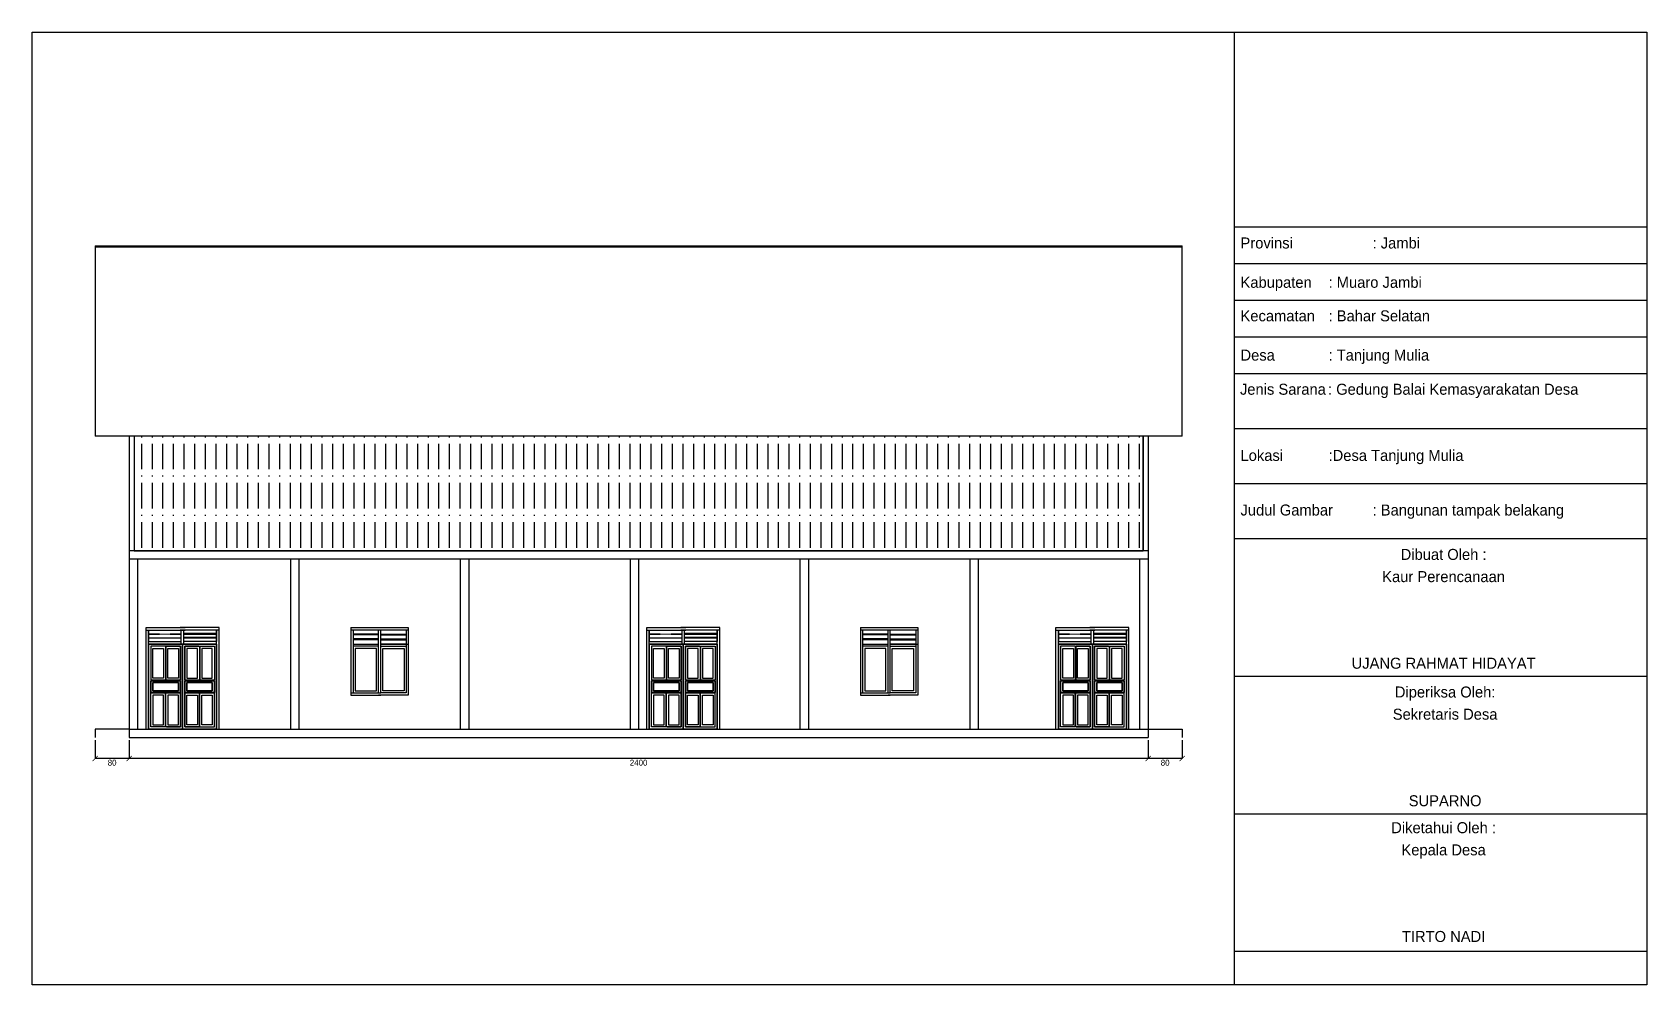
# Model space of a CAD drawing. Header units: inches. Extents: x -108 to 13185, y -10150 to 372.
# Drawn here: x 8002 to 11804, y -10150 to -7906 of the extents above; entities that cross this region are included whole.
import ezdxf

# ---------------------------------------------------------------- set-up
doc = ezdxf.new("R2010")
doc.units = ezdxf.units.IN
doc.header["$MEASUREMENT"] = 0
doc.header["$PDMODE"] = 3
doc.dimstyles.get("Standard").update_dxf_attribs({"dimtxt": 14, "dimasz": 12, "dimexe": 0.18, "dimexo": 6, "dimgap": 3, "dimtad": 2, "dimtih": 1, "dimtoh": 1, "dimdec": 0, "dimzin": 0, "dimdsep": 46, "dimtxsty": 'Standard', "dimblk": 'ARCHTICK', "dimcen": 0.09, "dimadec": 0, "dimazin": 0, "dimtfac": 1, "dimtdec": 0, "dimtofl": 0, "dimtmove": 0, "dimatfit": 3, "dimfxl": 1, "dimtolj": 1, "dimtzin": 0, "dimarcsym": 0})

# ---------------------------------------------------------------- blocks, each defined once
blk = doc.blocks.new('_ArchTick')
at = {"color": 0, "linetype": 'ByBlock', "const_width": 0.15}
blk.add_lwpolyline([(-0.5, -0.5), (0.5, 0.5)], dxfattribs=at)
blk = doc.blocks.new('*D34')
at = {"color": 0, "lineweight": -2}
for p, q in [((10629.7, -9573.3), (10629.7, -9616.7)), ((10709.7, -9573.3), (10709.7, -9616.7)), ((10709.7, -9616.5), (10629.7, -9616.5))]:
    blk.add_line(p, q, dxfattribs=at)
at = {"layer": 'Defpoints', "color": 0}
for p in [(10629.7, -9567.3), (10709.7, -9567.3), (10629.7, -9616.5)]:
    blk.add_point(p, dxfattribs=at)
at = {"color": 0, "lineweight": -2, "xscale": 12, "yscale": 12, "zscale": 12, "rotation": 180}
blk.add_blockref('_ArchTick', (10629.7, -9616.5), dxfattribs=at)
at = {"color": 0, "lineweight": -2, "xscale": 12, "yscale": 12, "zscale": 12}
blk.add_blockref('_ArchTick', (10709.7, -9616.5), dxfattribs=at)
at = {"color": 0, "insert": (10669.7, -9626.5), "char_height": 14, "attachment_point": 5}
blk.add_mtext('\\A1;80', dxfattribs=at)
blk = doc.blocks.new('*D35')
at = {"color": 0, "lineweight": -2}
for p, q in [((8229.7, -9573.3), (8229.7, -9616.7)), ((10629.7, -9573.3), (10629.7, -9616.7)), ((10629.7, -9616.5), (8229.7, -9616.5))]:
    blk.add_line(p, q, dxfattribs=at)
at = {"layer": 'Defpoints', "color": 0}
for p in [(8229.7, -9567.3), (10629.7, -9567.3), (8229.7, -9616.5)]:
    blk.add_point(p, dxfattribs=at)
at = {"color": 0, "lineweight": -2, "xscale": 12, "yscale": 12, "zscale": 12, "rotation": 180}
blk.add_blockref('_ArchTick', (8229.7, -9616.5), dxfattribs=at)
at = {"color": 0, "lineweight": -2, "xscale": 12, "yscale": 12, "zscale": 12}
blk.add_blockref('_ArchTick', (10629.7, -9616.5), dxfattribs=at)
at = {"color": 0, "insert": (9429.7, -9626.5), "char_height": 14, "attachment_point": 5}
blk.add_mtext('\\A1;2400', dxfattribs=at)
blk = doc.blocks.new('*D36')
at = {"color": 0, "lineweight": -2}
for p, q in [((8149.7, -9573.3), (8149.7, -9616.7)), ((8229.7, -9573.3), (8229.7, -9616.7)), ((8229.7, -9616.5), (8149.7, -9616.5))]:
    blk.add_line(p, q, dxfattribs=at)
at = {"layer": 'Defpoints', "color": 0}
for p in [(8149.7, -9567.3), (8229.7, -9567.3), (8149.7, -9616.5)]:
    blk.add_point(p, dxfattribs=at)
at = {"color": 0, "lineweight": -2, "xscale": 12, "yscale": 12, "zscale": 12, "rotation": 180}
blk.add_blockref('_ArchTick', (8149.7, -9616.5), dxfattribs=at)
at = {"color": 0, "lineweight": -2, "xscale": 12, "yscale": 12, "zscale": 12}
blk.add_blockref('_ArchTick', (8229.7, -9616.5), dxfattribs=at)
at = {"color": 0, "insert": (8189.7, -9626.5), "char_height": 14, "attachment_point": 5}
blk.add_mtext('\\A1;80', dxfattribs=at)

msp = doc.modelspace()

# ---------------------------------------------------------------- hatches: boundary and pattern name
h = msp.add_hatch()
h.set_pattern_fill('ACAD_ISO10W100', color=256, scale=5, angle=90, style=0)
h.set_pattern_definition([(90, (18859.48, -2737.628), (25, 2e-15), [60, -15, 2.5, -15])])
h.paths.add_polyline_path([(10617.7, -8857.7), (8241.7, -8857.7), (8241.7, -9127.3), (10617.7, -9127.3)])

# ---------------------------------------------------------------- linework, layer by layer
for p, q in [((8001.7, -7905.9), (11803.8, -7905.9)), ((8001.7, -10149.5), (8001.7, -7905.9)), ((10832.1, -7905.9), (10832.1, -10149.5)), ((11803.8, -7905.9), (11803.8, -10149.5)), ((10832.1, -8364.2), (11803.8, -8364.2)), ((8149.7, -8409.1), (10709.7, -8409.1)), ((8149.7, -8409.1), (8149.7, -8857.7)), ((8149.7, -8411.1), (10709.7, -8411.1)), ((10709.7, -8857.7), (10709.7, -8409.1)), ((10832.1, -8450.6), (11803.8, -8450.6)), ((10832.1, -8537), (11803.8, -8537)), ((10832.1, -8623.4), (11803.8, -8623.4)), ((10832.1, -8709.8), (11803.8, -8709.8)), ((10709.7, -8857.7), (8149.7, -8857.7)), ((8229.7, -8857.7), (8229.7, -8905.9)), ((8229.7, -8857.7), (8229.7, -9127.3)), ((8229.7, -8857.7), (8229.7, -8893.9)), ((8229.7, -8857.7), (8229.7, -9127.3)), ((8241.7, -8857.7), (8241.7, -9127.3)), ((10617.7, -8857.7), (10617.7, -9127.3)), ((10629.7, -8857.7), (10629.7, -8893.9)), ((10629.7, -8857.7), (10629.7, -9127.3)), ((10832.1, -8839.4), (11803.8, -8839.4)), ((10617.7, -9127.3), (10617.7, -8897.8)), ((10832.1, -8969), (11803.8, -8969)), ((10832.1, -9098.6), (11803.8, -9098.6)), ((10629.7, -9127.3), (8229.7, -9127.3)), ((8229.7, -9127.3), (8229.7, -9147.3)), ((10629.7, -9147.3), (8229.7, -9147.3)), ((8229.7, -9147.3), (8229.7, -9547.3)), ((8229.7, -9147.3), (8229.7, -9547.3)), ((8249.7, -9147.3), (8249.7, -9547.3)), ((8609.7, -9147.3), (8609.7, -9547.3)), ((8629.7, -9147.3), (8629.7, -9547.3)), ((9009.7, -9147.3), (9009.7, -9547.3)), ((9029.7, -9147.3), (9029.7, -9547.3)), ((9409.7, -9147.3), (9409.7, -9547.3)), ((9429.7, -9147.3), (9429.7, -9547.3)), ((9809.7, -9147.3), (9809.7, -9547.3)), ((9829.7, -9147.3), (9829.7, -9547.3)), ((10209.7, -9147.3), (10209.7, -9547.3)), ((10229.7, -9147.3), (10229.7, -9547.3)), ((10609.7, -9147.3), (10609.7, -9547.3)), ((10629.7, -9127.3), (10629.7, -9147.3)), ((10629.7, -9147.3), (10629.7, -9547.3)), ((8269.7, -9547.3), (8269.7, -9308.3)), ((8269.7, -9308.3), (8361.7, -9308.3)), ((8269.7, -9314.3), (8361.7, -9314.3)), ((8275.7, -9347.3), (8275.7, -9314.3)), ((8275.7, -9314.3), (8275.7, -9341.3)), ((8441.7, -9308.3), (8349.7, -9308.3)), ((8441.7, -9314.3), (8349.7, -9314.3)), ((8352.7, -9347.3), (8352.7, -9314.3)), ((8358.7, -9347.3), (8358.7, -9314.3)), ((8435.7, -9347.3), (8435.7, -9314.3)), ((8435.7, -9314.3), (8435.7, -9341.3)), ((8441.7, -9547.3), (8441.7, -9308.3)), ((8752.2, -9308.3), (8752.2, -9467.3)), ((8752.2, -9308.3), (8887.2, -9308.3)), ((8752.2, -9313.3), (8887.2, -9313.3)), ((8757.2, -9313.3), (8757.2, -9462.3)), ((8757.2, -9313.3), (8757.2, -9347.3)), ((8817.2, -9347.3), (8817.2, -9313.3)), ((8822.2, -9347.3), (8822.2, -9313.3)), ((8822.2, -9347.3), (8822.2, -9313.3)), ((8882.2, -9313.3), (8882.2, -9462.3)), ((8882.2, -9313.3), (8882.2, -9347.3)), ((8887.2, -9308.3), (8887.2, -9467.3)), ((8887.2, -9308.3), (8887.2, -9467.3)), ((9448.9, -9547.3), (9448.9, -9308.3)), ((9448.9, -9308.3), (9540.9, -9308.3)), ((9448.9, -9314.3), (9540.9, -9314.3)), ((9454.9, -9347.3), (9454.9, -9314.3)), ((9454.9, -9314.3), (9454.9, -9341.3)), ((9620.9, -9308.3), (9528.9, -9308.3)), ((9620.9, -9314.3), (9528.9, -9314.3)), ((9531.9, -9347.3), (9531.9, -9314.3)), ((9537.9, -9347.3), (9537.9, -9314.3)), ((9614.9, -9347.3), (9614.9, -9314.3)), ((9614.9, -9314.3), (9614.9, -9341.3)), ((9620.9, -9547.3), (9620.9, -9308.3)), ((9952.2, -9308.3), (9952.2, -9467.3)), ((9952.2, -9308.3), (10087.2, -9308.3)), ((9952.2, -9313.3), (10087.2, -9313.3)), ((9957.2, -9313.3), (9957.2, -9462.3)), ((9957.2, -9313.3), (9957.2, -9347.3)), ((10017.2, -9347.3), (10017.2, -9313.3)), ((10022.2, -9347.3), (10022.2, -9313.3)), ((10022.2, -9347.3), (10022.2, -9313.3)), ((10082.2, -9313.3), (10082.2, -9462.3)), ((10082.2, -9313.3), (10082.2, -9347.3)), ((10087.2, -9308.3), (10087.2, -9467.3)), ((10087.2, -9308.3), (10087.2, -9467.3)), ((10412.5, -9547.3), (10412.5, -9308.3)), ((10412.5, -9308.3), (10504.5, -9308.3)), ((10412.5, -9314.3), (10504.5, -9314.3)), ((10418.5, -9347.3), (10418.5, -9314.3)), ((10418.5, -9314.3), (10418.5, -9341.3)), ((10584.5, -9308.3), (10492.5, -9308.3)), ((10584.5, -9314.3), (10492.5, -9314.3)), ((10495.5, -9347.3), (10495.5, -9314.3)), ((10501.5, -9347.3), (10501.5, -9314.3)), ((10578.5, -9347.3), (10578.5, -9314.3)), ((10578.5, -9314.3), (10578.5, -9341.3)), ((10584.5, -9547.3), (10584.5, -9308.3)), ((8275.7, -9322.3), (8352.7, -9324.3)), ((8275.7, -9324.3), (8352.7, -9322.3)), ((8275.7, -9331.3), (8352.7, -9333.3)), ((8275.7, -9333.3), (8352.7, -9331.3)), ((8275.7, -9341.3), (8352.7, -9341.3)), ((8275.7, -9347.3), (8275.7, -9547.3)), ((8275.7, -9547.3), (8275.7, -9347.3)), ((8275.7, -9547.3), (8275.7, -9347.3)), ((8275.7, -9347.3), (8275.7, -9547.3)), ((8275.7, -9547.3), (8275.7, -9347.3)), ((8275.7, -9347.3), (8355.7, -9347.3)), ((8315.2, -9352.3), (8280.7, -9352.3)), ((8280.7, -9352.3), (8280.7, -9432.3)), ((8315.2, -9352.3), (8315.2, -9432.3)), ((8350.7, -9352.3), (8316.2, -9352.3)), ((8316.2, -9352.3), (8316.2, -9432.3)), ((8317.7, -9352.3), (8350.7, -9352.3)), ((8355.7, -9347.3), (8349.7, -9347.3)), ((8350.7, -9352.3), (8350.7, -9432.3)), ((8350.7, -9432.3), (8350.7, -9352.3)), ((8355.7, -9547.3), (8355.7, -9347.3)), ((8355.7, -9347.3), (8435.7, -9347.3)), ((8435.7, -9347.3), (8355.7, -9347.3)), ((8355.7, -9347.3), (8355.7, -9547.3)), ((8355.7, -9347.3), (8355.7, -9547.3)), ((8355.7, -9547.3), (8355.7, -9347.3)), ((8435.7, -9347.3), (8355.7, -9347.3)), ((8355.7, -9347.3), (8355.7, -9547.3)), ((8355.7, -9547.3), (8355.7, -9347.3)), ((8355.7, -9347.3), (8355.7, -9547.3)), ((8355.7, -9347.3), (8355.7, -9547.3)), ((8355.7, -9547.3), (8355.7, -9347.3)), ((8355.7, -9347.3), (8355.7, -9547.3)), ((8435.7, -9322.3), (8358.7, -9322.3)), ((8435.7, -9324.3), (8358.7, -9324.3)), ((8435.7, -9331.3), (8358.7, -9331.3)), ((8435.7, -9333.3), (8358.7, -9333.3)), ((8435.7, -9341.3), (8358.7, -9341.3)), ((8393.7, -9352.3), (8360.7, -9352.3)), ((8360.7, -9352.3), (8360.7, -9432.3)), ((8360.7, -9432.3), (8360.7, -9352.3)), ((8360.7, -9352.3), (8395.2, -9352.3)), ((8395.2, -9352.3), (8395.2, -9432.3)), ((8396.2, -9352.3), (8430.7, -9352.3)), ((8396.2, -9352.3), (8396.2, -9432.3)), ((8430.7, -9352.3), (8430.7, -9432.3)), ((8435.7, -9347.3), (8435.7, -9547.3)), ((8435.7, -9547.3), (8435.7, -9347.3)), ((8435.7, -9547.3), (8435.7, -9347.3)), ((8435.7, -9347.3), (8435.7, -9547.3)), ((8435.7, -9547.3), (8435.7, -9347.3)), ((8817.2, -9323.6), (8757.2, -9323.6)), ((8817.2, -9325.6), (8757.2, -9325.6)), ((8817.2, -9335), (8757.2, -9335)), ((8817.2, -9337), (8757.2, -9337)), ((8757.2, -9347.3), (8817.2, -9347.3)), ((8817.2, -9352.3), (8757.2, -9352.3)), ((8817.2, -9462.3), (8817.2, -9347.3)), ((8817.2, -9462.3), (8817.2, -9352.3)), ((8822.2, -9323.6), (8882.2, -9323.6)), ((8822.2, -9325.6), (8882.2, -9325.6)), ((8822.2, -9335), (8882.2, -9335)), ((8822.2, -9337), (8882.2, -9337)), ((8822.2, -9462.3), (8822.2, -9347.3)), ((8822.2, -9347.3), (8887.2, -9347.3)), ((8822.2, -9462.3), (8822.2, -9347.3)), ((8882.2, -9347.3), (8822.2, -9347.3)), ((8822.2, -9462.3), (8822.2, -9352.3)), ((8822.2, -9352.3), (8882.2, -9352.3)), ((9454.9, -9322.3), (9531.9, -9324.3)), ((9454.9, -9324.3), (9531.9, -9322.3)), ((9454.9, -9331.3), (9531.9, -9333.3)), ((9454.9, -9333.3), (9531.9, -9331.3)), ((9454.9, -9341.3), (9531.9, -9341.3)), ((9454.9, -9347.3), (9454.9, -9547.3)), ((9454.9, -9547.3), (9454.9, -9347.3)), ((9454.9, -9547.3), (9454.9, -9347.3)), ((9454.9, -9347.3), (9454.9, -9547.3)), ((9454.9, -9547.3), (9454.9, -9347.3)), ((9454.9, -9347.3), (9534.9, -9347.3)), ((9494.4, -9352.3), (9459.9, -9352.3)), ((9459.9, -9352.3), (9459.9, -9432.3)), ((9494.4, -9352.3), (9494.4, -9432.3)), ((9529.9, -9352.3), (9495.4, -9352.3)), ((9495.4, -9352.3), (9495.4, -9432.3)), ((9496.9, -9352.3), (9529.9, -9352.3)), ((9534.9, -9347.3), (9528.9, -9347.3)), ((9529.9, -9352.3), (9529.9, -9432.3)), ((9529.9, -9432.3), (9529.9, -9352.3)), ((9534.9, -9547.3), (9534.9, -9347.3)), ((9534.9, -9347.3), (9614.9, -9347.3)), ((9614.9, -9347.3), (9534.9, -9347.3)), ((9534.9, -9347.3), (9534.9, -9547.3)), ((9534.9, -9347.3), (9534.9, -9547.3)), ((9534.9, -9547.3), (9534.9, -9347.3)), ((9614.9, -9347.3), (9534.9, -9347.3)), ((9534.9, -9347.3), (9534.9, -9547.3)), ((9534.9, -9547.3), (9534.9, -9347.3)), ((9534.9, -9347.3), (9534.9, -9547.3)), ((9534.9, -9347.3), (9534.9, -9547.3)), ((9534.9, -9547.3), (9534.9, -9347.3)), ((9534.9, -9347.3), (9534.9, -9547.3)), ((9614.9, -9322.3), (9537.9, -9322.3)), ((9614.9, -9324.3), (9537.9, -9324.3)), ((9614.9, -9331.3), (9537.9, -9331.3)), ((9614.9, -9333.3), (9537.9, -9333.3)), ((9614.9, -9341.3), (9537.9, -9341.3)), ((9572.9, -9352.3), (9539.9, -9352.3)), ((9539.9, -9352.3), (9539.9, -9432.3)), ((9539.9, -9432.3), (9539.9, -9352.3)), ((9539.9, -9352.3), (9574.4, -9352.3)), ((9574.4, -9352.3), (9574.4, -9432.3)), ((9575.4, -9352.3), (9609.9, -9352.3)), ((9575.4, -9352.3), (9575.4, -9432.3)), ((9609.9, -9352.3), (9609.9, -9432.3)), ((9614.9, -9347.3), (9614.9, -9547.3)), ((9614.9, -9547.3), (9614.9, -9347.3)), ((9614.9, -9547.3), (9614.9, -9347.3)), ((9614.9, -9347.3), (9614.9, -9547.3)), ((9614.9, -9547.3), (9614.9, -9347.3)), ((10017.2, -9323.6), (9957.2, -9323.6)), ((10017.2, -9325.6), (9957.2, -9325.6)), ((10017.2, -9335), (9957.2, -9335)), ((10017.2, -9337), (9957.2, -9337)), ((9957.2, -9347.3), (10017.2, -9347.3)), ((10017.2, -9352.3), (9957.2, -9352.3)), ((10017.2, -9462.3), (10017.2, -9347.3)), ((10017.2, -9462.3), (10017.2, -9352.3)), ((10022.2, -9323.6), (10082.2, -9323.6)), ((10022.2, -9325.6), (10082.2, -9325.6)), ((10022.2, -9335), (10082.2, -9335)), ((10022.2, -9337), (10082.2, -9337)), ((10022.2, -9462.3), (10022.2, -9347.3)), ((10022.2, -9347.3), (10087.2, -9347.3)), ((10022.2, -9462.3), (10022.2, -9347.3)), ((10082.2, -9347.3), (10022.2, -9347.3)), ((10022.2, -9462.3), (10022.2, -9352.3)), ((10022.2, -9352.3), (10082.2, -9352.3)), ((10418.5, -9322.3), (10495.5, -9324.3)), ((10418.5, -9324.3), (10495.5, -9322.3)), ((10418.5, -9331.3), (10495.5, -9333.3)), ((10418.5, -9333.3), (10495.5, -9331.3)), ((10418.5, -9341.3), (10495.5, -9341.3)), ((10418.5, -9347.3), (10418.5, -9547.3)), ((10418.5, -9547.3), (10418.5, -9347.3)), ((10418.5, -9547.3), (10418.5, -9347.3)), ((10418.5, -9347.3), (10418.5, -9547.3)), ((10418.5, -9547.3), (10418.5, -9347.3)), ((10418.5, -9347.3), (10498.5, -9347.3)), ((10458, -9352.3), (10423.5, -9352.3)), ((10423.5, -9352.3), (10423.5, -9432.3)), ((10458, -9352.3), (10458, -9432.3)), ((10493.5, -9352.3), (10459, -9352.3)), ((10459, -9352.3), (10459, -9432.3)), ((10460.5, -9352.3), (10493.5, -9352.3)), ((10498.5, -9347.3), (10492.5, -9347.3)), ((10493.5, -9352.3), (10493.5, -9432.3)), ((10493.5, -9432.3), (10493.5, -9352.3)), ((10498.5, -9547.3), (10498.5, -9347.3)), ((10498.5, -9347.3), (10578.5, -9347.3)), ((10578.5, -9347.3), (10498.5, -9347.3)), ((10498.5, -9347.3), (10498.5, -9547.3)), ((10498.5, -9347.3), (10498.5, -9547.3)), ((10498.5, -9547.3), (10498.5, -9347.3)), ((10578.5, -9347.3), (10498.5, -9347.3)), ((10498.5, -9347.3), (10498.5, -9547.3)), ((10498.5, -9547.3), (10498.5, -9347.3)), ((10498.5, -9347.3), (10498.5, -9547.3)), ((10498.5, -9347.3), (10498.5, -9547.3)), ((10498.5, -9547.3), (10498.5, -9347.3)), ((10498.5, -9347.3), (10498.5, -9547.3)), ((10578.5, -9322.3), (10501.5, -9322.3)), ((10578.5, -9324.3), (10501.5, -9324.3)), ((10578.5, -9331.3), (10501.5, -9331.3)), ((10578.5, -9333.3), (10501.5, -9333.3)), ((10578.5, -9341.3), (10501.5, -9341.3)), ((10536.5, -9352.3), (10503.5, -9352.3)), ((10503.5, -9352.3), (10503.5, -9432.3)), ((10503.5, -9432.3), (10503.5, -9352.3)), ((10503.5, -9352.3), (10538, -9352.3)), ((10538, -9352.3), (10538, -9432.3)), ((10539, -9352.3), (10573.5, -9352.3)), ((10539, -9352.3), (10539, -9432.3)), ((10573.5, -9352.3), (10573.5, -9432.3)), ((10578.5, -9347.3), (10578.5, -9547.3)), ((10578.5, -9547.3), (10578.5, -9347.3)), ((10578.5, -9547.3), (10578.5, -9347.3)), ((10578.5, -9347.3), (10578.5, -9547.3)), ((10578.5, -9547.3), (10578.5, -9347.3)), ((10832.1, -9422.6), (11803.8, -9422.6)), ((8280.7, -9432.3), (8315.2, -9432.3)), ((8280.7, -9432.3), (8313.7, -9432.3)), ((8313.7, -9432.3), (8280.7, -9432.3)), ((8350.7, -9433.3), (8280.7, -9433.3)), ((8280.7, -9433.3), (8280.7, -9461.3)), ((8280.7, -9433.3), (8350.7, -9433.3)), ((8280.7, -9461.3), (8280.7, -9433.3)), ((8280.7, -9461.3), (8350.7, -9461.3)), ((8350.7, -9461.3), (8280.7, -9461.3)), ((8280.7, -9462.3), (8315.2, -9462.3)), ((8280.7, -9542.3), (8280.7, -9462.3)), ((8280.7, -9462.3), (8313.7, -9462.3)), ((8313.7, -9462.3), (8280.7, -9462.3)), ((8315.2, -9542.3), (8315.2, -9462.3)), ((8316.2, -9432.3), (8350.7, -9432.3)), ((8350.7, -9432.3), (8316.2, -9432.3)), ((8316.2, -9462.3), (8350.7, -9462.3)), ((8350.7, -9462.3), (8316.2, -9462.3)), ((8316.2, -9542.3), (8316.2, -9462.3)), ((8317.7, -9432.3), (8350.7, -9432.3)), ((8350.7, -9432.3), (8317.7, -9432.3)), ((8317.7, -9462.3), (8350.7, -9462.3)), ((8350.7, -9462.3), (8317.7, -9462.3)), ((8350.7, -9461.3), (8350.7, -9433.3)), ((8350.7, -9433.3), (8350.7, -9461.3)), ((8350.7, -9542.3), (8350.7, -9462.3)), ((8350.7, -9462.3), (8350.7, -9542.3)), ((8395.2, -9432.3), (8360.7, -9432.3)), ((8360.7, -9432.3), (8395.2, -9432.3)), ((8393.7, -9432.3), (8360.7, -9432.3)), ((8360.7, -9432.3), (8393.7, -9432.3)), ((8360.7, -9461.3), (8360.7, -9433.3)), ((8360.7, -9433.3), (8430.7, -9433.3)), ((8430.7, -9433.3), (8360.7, -9433.3)), ((8360.7, -9433.3), (8360.7, -9461.3)), ((8430.7, -9461.3), (8360.7, -9461.3)), ((8360.7, -9461.3), (8430.7, -9461.3)), ((8395.2, -9462.3), (8360.7, -9462.3)), ((8360.7, -9542.3), (8360.7, -9462.3)), ((8360.7, -9462.3), (8395.2, -9462.3)), ((8360.7, -9462.3), (8360.7, -9542.3)), ((8393.7, -9462.3), (8360.7, -9462.3)), ((8360.7, -9462.3), (8393.7, -9462.3)), ((8395.2, -9542.3), (8395.2, -9462.3)), ((8430.7, -9432.3), (8396.2, -9432.3)), ((8430.7, -9462.3), (8396.2, -9462.3)), ((8396.2, -9542.3), (8396.2, -9462.3)), ((8430.7, -9432.3), (8397.7, -9432.3)), ((8397.7, -9432.3), (8430.7, -9432.3)), ((8430.7, -9462.3), (8397.7, -9462.3)), ((8397.7, -9462.3), (8430.7, -9462.3)), ((8430.7, -9433.3), (8430.7, -9461.3)), ((8430.7, -9461.3), (8430.7, -9433.3)), ((8430.7, -9542.3), (8430.7, -9462.3)), ((8752.2, -9462.3), (8822.2, -9462.3)), ((8752.2, -9467.3), (8822.2, -9467.3)), ((8887.2, -9467.3), (8817.2, -9467.3)), ((9459.9, -9432.3), (9494.4, -9432.3)), ((9459.9, -9432.3), (9492.9, -9432.3)), ((9492.9, -9432.3), (9459.9, -9432.3)), ((9529.9, -9433.3), (9459.9, -9433.3)), ((9459.9, -9433.3), (9459.9, -9461.3)), ((9459.9, -9433.3), (9529.9, -9433.3)), ((9459.9, -9461.3), (9459.9, -9433.3)), ((9459.9, -9461.3), (9529.9, -9461.3)), ((9529.9, -9461.3), (9459.9, -9461.3)), ((9459.9, -9462.3), (9494.4, -9462.3)), ((9459.9, -9542.3), (9459.9, -9462.3)), ((9459.9, -9462.3), (9492.9, -9462.3)), ((9492.9, -9462.3), (9459.9, -9462.3)), ((9494.4, -9542.3), (9494.4, -9462.3)), ((9495.4, -9432.3), (9529.9, -9432.3)), ((9529.9, -9432.3), (9495.4, -9432.3)), ((9495.4, -9462.3), (9529.9, -9462.3)), ((9529.9, -9462.3), (9495.4, -9462.3)), ((9495.4, -9542.3), (9495.4, -9462.3)), ((9496.9, -9432.3), (9529.9, -9432.3)), ((9529.9, -9432.3), (9496.9, -9432.3)), ((9496.9, -9462.3), (9529.9, -9462.3)), ((9529.9, -9462.3), (9496.9, -9462.3)), ((9529.9, -9461.3), (9529.9, -9433.3)), ((9529.9, -9433.3), (9529.9, -9461.3)), ((9529.9, -9542.3), (9529.9, -9462.3)), ((9529.9, -9462.3), (9529.9, -9542.3)), ((9574.4, -9432.3), (9539.9, -9432.3)), ((9539.9, -9432.3), (9574.4, -9432.3)), ((9572.9, -9432.3), (9539.9, -9432.3)), ((9539.9, -9432.3), (9572.9, -9432.3)), ((9539.9, -9461.3), (9539.9, -9433.3)), ((9539.9, -9433.3), (9609.9, -9433.3)), ((9609.9, -9433.3), (9539.9, -9433.3)), ((9539.9, -9433.3), (9539.9, -9461.3)), ((9609.9, -9461.3), (9539.9, -9461.3)), ((9539.9, -9461.3), (9609.9, -9461.3)), ((9574.4, -9462.3), (9539.9, -9462.3)), ((9539.9, -9542.3), (9539.9, -9462.3)), ((9539.9, -9462.3), (9574.4, -9462.3)), ((9539.9, -9462.3), (9539.9, -9542.3)), ((9572.9, -9462.3), (9539.9, -9462.3)), ((9539.9, -9462.3), (9572.9, -9462.3)), ((9574.4, -9542.3), (9574.4, -9462.3)), ((9609.9, -9432.3), (9575.4, -9432.3)), ((9609.9, -9462.3), (9575.4, -9462.3)), ((9575.4, -9542.3), (9575.4, -9462.3)), ((9609.9, -9432.3), (9576.9, -9432.3)), ((9576.9, -9432.3), (9609.9, -9432.3)), ((9609.9, -9462.3), (9576.9, -9462.3)), ((9576.9, -9462.3), (9609.9, -9462.3)), ((9609.9, -9433.3), (9609.9, -9461.3)), ((9609.9, -9461.3), (9609.9, -9433.3)), ((9609.9, -9542.3), (9609.9, -9462.3)), ((9952.2, -9462.3), (10022.2, -9462.3)), ((9952.2, -9467.3), (10022.2, -9467.3)), ((10087.2, -9467.3), (10017.2, -9467.3)), ((10423.5, -9432.3), (10458, -9432.3)), ((10423.5, -9432.3), (10456.5, -9432.3)), ((10456.5, -9432.3), (10423.5, -9432.3)), ((10493.5, -9433.3), (10423.5, -9433.3)), ((10423.5, -9433.3), (10423.5, -9461.3)), ((10423.5, -9433.3), (10493.5, -9433.3)), ((10423.5, -9461.3), (10423.5, -9433.3)), ((10423.5, -9461.3), (10493.5, -9461.3)), ((10493.5, -9461.3), (10423.5, -9461.3)), ((10423.5, -9462.3), (10458, -9462.3)), ((10423.5, -9542.3), (10423.5, -9462.3)), ((10423.5, -9462.3), (10456.5, -9462.3)), ((10456.5, -9462.3), (10423.5, -9462.3)), ((10458, -9542.3), (10458, -9462.3)), ((10459, -9432.3), (10493.5, -9432.3)), ((10493.5, -9432.3), (10459, -9432.3)), ((10459, -9462.3), (10493.5, -9462.3)), ((10493.5, -9462.3), (10459, -9462.3)), ((10459, -9542.3), (10459, -9462.3)), ((10460.5, -9432.3), (10493.5, -9432.3)), ((10493.5, -9432.3), (10460.5, -9432.3)), ((10460.5, -9462.3), (10493.5, -9462.3)), ((10493.5, -9462.3), (10460.5, -9462.3)), ((10493.5, -9461.3), (10493.5, -9433.3)), ((10493.5, -9433.3), (10493.5, -9461.3)), ((10493.5, -9542.3), (10493.5, -9462.3)), ((10493.5, -9462.3), (10493.5, -9542.3)), ((10538, -9432.3), (10503.5, -9432.3)), ((10503.5, -9432.3), (10538, -9432.3)), ((10536.5, -9432.3), (10503.5, -9432.3)), ((10503.5, -9432.3), (10536.5, -9432.3)), ((10503.5, -9461.3), (10503.5, -9433.3)), ((10503.5, -9433.3), (10573.5, -9433.3)), ((10573.5, -9433.3), (10503.5, -9433.3)), ((10503.5, -9433.3), (10503.5, -9461.3)), ((10573.5, -9461.3), (10503.5, -9461.3)), ((10503.5, -9461.3), (10573.5, -9461.3)), ((10538, -9462.3), (10503.5, -9462.3)), ((10503.5, -9542.3), (10503.5, -9462.3)), ((10503.5, -9462.3), (10538, -9462.3)), ((10503.5, -9462.3), (10503.5, -9542.3)), ((10536.5, -9462.3), (10503.5, -9462.3)), ((10503.5, -9462.3), (10536.5, -9462.3)), ((10538, -9542.3), (10538, -9462.3)), ((10573.5, -9432.3), (10539, -9432.3)), ((10573.5, -9462.3), (10539, -9462.3)), ((10539, -9542.3), (10539, -9462.3)), ((10573.5, -9432.3), (10540.5, -9432.3)), ((10540.5, -9432.3), (10573.5, -9432.3)), ((10573.5, -9462.3), (10540.5, -9462.3)), ((10540.5, -9462.3), (10573.5, -9462.3)), ((10573.5, -9433.3), (10573.5, -9461.3)), ((10573.5, -9461.3), (10573.5, -9433.3)), ((10573.5, -9542.3), (10573.5, -9462.3)), ((8315.2, -9542.3), (8280.7, -9542.3)), ((8350.7, -9542.3), (8316.2, -9542.3)), ((8317.7, -9542.3), (8350.7, -9542.3)), ((8393.7, -9542.3), (8360.7, -9542.3)), ((8360.7, -9542.3), (8395.2, -9542.3)), ((8396.2, -9542.3), (8430.7, -9542.3)), ((9494.4, -9542.3), (9459.9, -9542.3)), ((9529.9, -9542.3), (9495.4, -9542.3)), ((9496.9, -9542.3), (9529.9, -9542.3)), ((9572.9, -9542.3), (9539.9, -9542.3)), ((9539.9, -9542.3), (9574.4, -9542.3)), ((9575.4, -9542.3), (9609.9, -9542.3)), ((10458, -9542.3), (10423.5, -9542.3)), ((10493.5, -9542.3), (10459, -9542.3)), ((10460.5, -9542.3), (10493.5, -9542.3)), ((10536.5, -9542.3), (10503.5, -9542.3)), ((10503.5, -9542.3), (10538, -9542.3)), ((10539, -9542.3), (10573.5, -9542.3)), ((8209.7, -9547.3), (8149.7, -9547.3)), ((8149.7, -9547.3), (8149.7, -9567.3)), ((8229.7, -9547.3), (8209.7, -9547.3)), ((8229.7, -9547.3), (10629.7, -9547.3)), ((8229.7, -9547.3), (8229.7, -9567.3)), ((8229.7, -9567.3), (10629.7, -9567.3)), ((8275.7, -9547.3), (8355.7, -9547.3)), ((8355.7, -9547.3), (8275.7, -9547.3)), ((8355.7, -9547.3), (8275.7, -9547.3)), ((8275.7, -9547.3), (8355.7, -9547.3)), ((8355.7, -9547.3), (8275.7, -9547.3)), ((8435.7, -9547.3), (8355.7, -9547.3)), ((8355.7, -9547.3), (8435.7, -9547.3)), ((8355.7, -9547.3), (8435.7, -9547.3)), ((8435.7, -9547.3), (8355.7, -9547.3)), ((8355.7, -9547.3), (8435.7, -9547.3)), ((9454.9, -9547.3), (9534.9, -9547.3)), ((9534.9, -9547.3), (9454.9, -9547.3)), ((9534.9, -9547.3), (9454.9, -9547.3)), ((9454.9, -9547.3), (9534.9, -9547.3)), ((9534.9, -9547.3), (9454.9, -9547.3)), ((9614.9, -9547.3), (9534.9, -9547.3)), ((9534.9, -9547.3), (9614.9, -9547.3)), ((9534.9, -9547.3), (9614.9, -9547.3)), ((9614.9, -9547.3), (9534.9, -9547.3)), ((9534.9, -9547.3), (9614.9, -9547.3)), ((10418.5, -9547.3), (10498.5, -9547.3)), ((10498.5, -9547.3), (10418.5, -9547.3)), ((10498.5, -9547.3), (10418.5, -9547.3)), ((10418.5, -9547.3), (10498.5, -9547.3)), ((10498.5, -9547.3), (10418.5, -9547.3)), ((10578.5, -9547.3), (10498.5, -9547.3)), ((10498.5, -9547.3), (10578.5, -9547.3)), ((10498.5, -9547.3), (10578.5, -9547.3)), ((10578.5, -9547.3), (10498.5, -9547.3)), ((10498.5, -9547.3), (10578.5, -9547.3)), ((10629.7, -9547.3), (10629.7, -9567.3)), ((10629.7, -9547.3), (10709.7, -9547.3)), ((10709.7, -9547.3), (10709.7, -9567.3)), ((10832.1, -9746.6), (11803.8, -9746.6)), ((10832.1, -10070.6), (11803.8, -10070.6)), ((11803.8, -10149.5), (8001.7, -10149.5))]:
    msp.add_line(p, q)
for points in [[(10617.7, -8857.7), (8241.7, -8857.7), (8241.7, -9127.3), (10617.7, -9127.3)], [(8882.2, -9462.3), (8822.2, -9462.3), (8822.2, -9352.3), (8882.2, -9352.3)], [(10082.2, -9462.3), (10022.2, -9462.3), (10022.2, -9352.3), (10082.2, -9352.3)], [(8285.7, -9357.3), (8310.7, -9357.3), (8310.7, -9427.3), (8285.7, -9427.3)], [(8320.7, -9357.3), (8345.7, -9357.3), (8345.7, -9427.3), (8320.7, -9427.3)], [(8390.7, -9357.3), (8365.7, -9357.3), (8365.7, -9427.3), (8390.7, -9427.3)], [(8425.7, -9357.3), (8400.7, -9357.3), (8400.7, -9427.3), (8425.7, -9427.3)], [(8762.2, -9457.3), (8812.2, -9457.3), (8812.2, -9357.3), (8762.2, -9357.3)], [(8877.2, -9457.3), (8827.2, -9457.3), (8827.2, -9357.3), (8877.2, -9357.3)], [(8877.2, -9457.3), (8827.2, -9457.3), (8827.2, -9357.3), (8877.2, -9357.3)], [(9464.9, -9357.3), (9489.9, -9357.3), (9489.9, -9427.3), (9464.9, -9427.3)], [(9499.9, -9357.3), (9524.9, -9357.3), (9524.9, -9427.3), (9499.9, -9427.3)], [(9569.9, -9357.3), (9544.9, -9357.3), (9544.9, -9427.3), (9569.9, -9427.3)], [(9604.9, -9357.3), (9579.9, -9357.3), (9579.9, -9427.3), (9604.9, -9427.3)], [(9962.2, -9457.3), (10012.2, -9457.3), (10012.2, -9357.3), (9962.2, -9357.3)], [(10077.2, -9457.3), (10027.2, -9457.3), (10027.2, -9357.3), (10077.2, -9357.3)], [(10077.2, -9457.3), (10027.2, -9457.3), (10027.2, -9357.3), (10077.2, -9357.3)], [(10428.5, -9357.3), (10453.5, -9357.3), (10453.5, -9427.3), (10428.5, -9427.3)], [(10463.5, -9357.3), (10488.5, -9357.3), (10488.5, -9427.3), (10463.5, -9427.3)], [(10533.5, -9357.3), (10508.5, -9357.3), (10508.5, -9427.3), (10533.5, -9427.3)], [(10568.5, -9357.3), (10543.5, -9357.3), (10543.5, -9427.3), (10568.5, -9427.3)], [(8285.7, -9437.3), (8345.7, -9437.3), (8345.7, -9457.3), (8285.7, -9457.3)], [(8285.7, -9457.3), (8345.7, -9457.3), (8345.7, -9437.3), (8285.7, -9437.3)], [(8285.7, -9457.3), (8345.7, -9457.3), (8345.7, -9437.3), (8285.7, -9437.3)], [(8285.7, -9437.3), (8345.7, -9437.3), (8345.7, -9457.3), (8285.7, -9457.3)], [(8285.7, -9537.3), (8310.7, -9537.3), (8310.7, -9467.3), (8285.7, -9467.3)], [(8320.7, -9537.3), (8345.7, -9537.3), (8345.7, -9467.3), (8320.7, -9467.3)], [(8425.7, -9437.3), (8365.7, -9437.3), (8365.7, -9457.3), (8425.7, -9457.3)], [(8425.7, -9457.3), (8365.7, -9457.3), (8365.7, -9437.3), (8425.7, -9437.3)], [(8425.7, -9457.3), (8365.7, -9457.3), (8365.7, -9437.3), (8425.7, -9437.3)], [(8425.7, -9437.3), (8365.7, -9437.3), (8365.7, -9457.3), (8425.7, -9457.3)], [(8390.7, -9537.3), (8365.7, -9537.3), (8365.7, -9467.3), (8390.7, -9467.3)], [(8425.7, -9537.3), (8400.7, -9537.3), (8400.7, -9467.3), (8425.7, -9467.3)], [(9464.9, -9437.3), (9524.9, -9437.3), (9524.9, -9457.3), (9464.9, -9457.3)], [(9464.9, -9457.3), (9524.9, -9457.3), (9524.9, -9437.3), (9464.9, -9437.3)], [(9464.9, -9457.3), (9524.9, -9457.3), (9524.9, -9437.3), (9464.9, -9437.3)], [(9464.9, -9437.3), (9524.9, -9437.3), (9524.9, -9457.3), (9464.9, -9457.3)], [(9464.9, -9537.3), (9489.9, -9537.3), (9489.9, -9467.3), (9464.9, -9467.3)], [(9499.9, -9537.3), (9524.9, -9537.3), (9524.9, -9467.3), (9499.9, -9467.3)], [(9604.9, -9437.3), (9544.9, -9437.3), (9544.9, -9457.3), (9604.9, -9457.3)], [(9604.9, -9457.3), (9544.9, -9457.3), (9544.9, -9437.3), (9604.9, -9437.3)], [(9604.9, -9457.3), (9544.9, -9457.3), (9544.9, -9437.3), (9604.9, -9437.3)], [(9604.9, -9437.3), (9544.9, -9437.3), (9544.9, -9457.3), (9604.9, -9457.3)], [(9569.9, -9537.3), (9544.9, -9537.3), (9544.9, -9467.3), (9569.9, -9467.3)], [(9604.9, -9537.3), (9579.9, -9537.3), (9579.9, -9467.3), (9604.9, -9467.3)], [(10428.5, -9437.3), (10488.5, -9437.3), (10488.5, -9457.3), (10428.5, -9457.3)], [(10428.5, -9457.3), (10488.5, -9457.3), (10488.5, -9437.3), (10428.5, -9437.3)], [(10428.5, -9457.3), (10488.5, -9457.3), (10488.5, -9437.3), (10428.5, -9437.3)], [(10428.5, -9437.3), (10488.5, -9437.3), (10488.5, -9457.3), (10428.5, -9457.3)], [(10428.5, -9537.3), (10453.5, -9537.3), (10453.5, -9467.3), (10428.5, -9467.3)], [(10463.5, -9537.3), (10488.5, -9537.3), (10488.5, -9467.3), (10463.5, -9467.3)], [(10568.5, -9437.3), (10508.5, -9437.3), (10508.5, -9457.3), (10568.5, -9457.3)], [(10568.5, -9457.3), (10508.5, -9457.3), (10508.5, -9437.3), (10568.5, -9437.3)], [(10568.5, -9457.3), (10508.5, -9457.3), (10508.5, -9437.3), (10568.5, -9437.3)], [(10568.5, -9437.3), (10508.5, -9437.3), (10508.5, -9457.3), (10568.5, -9457.3)], [(10533.5, -9537.3), (10508.5, -9537.3), (10508.5, -9467.3), (10533.5, -9467.3)], [(10568.5, -9537.3), (10543.5, -9537.3), (10543.5, -9467.3), (10568.5, -9467.3)]]:
    msp.add_lwpolyline(points, close=True)
for points in [[(8275.7, -9347.3), (8355.7, -9347.3), (8355.7, -9547.3), (8275.7, -9547.3)], [(8275.7, -9547.3), (8355.7, -9547.3), (8355.7, -9347.3), (8275.7, -9347.3)], [(8275.7, -9547.3), (8355.7, -9547.3), (8355.7, -9347.3), (8275.7, -9347.3)], [(8435.7, -9347.3), (8355.7, -9347.3), (8355.7, -9547.3), (8435.7, -9547.3)], [(8435.7, -9547.3), (8355.7, -9547.3), (8355.7, -9347.3), (8435.7, -9347.3)], [(8435.7, -9547.3), (8355.7, -9547.3), (8355.7, -9347.3), (8435.7, -9347.3)], [(9454.9, -9347.3), (9534.9, -9347.3), (9534.9, -9547.3), (9454.9, -9547.3)], [(9454.9, -9547.3), (9534.9, -9547.3), (9534.9, -9347.3), (9454.9, -9347.3)], [(9454.9, -9547.3), (9534.9, -9547.3), (9534.9, -9347.3), (9454.9, -9347.3)], [(9614.9, -9347.3), (9534.9, -9347.3), (9534.9, -9547.3), (9614.9, -9547.3)], [(9614.9, -9547.3), (9534.9, -9547.3), (9534.9, -9347.3), (9614.9, -9347.3)], [(9614.9, -9547.3), (9534.9, -9547.3), (9534.9, -9347.3), (9614.9, -9347.3)], [(10418.5, -9347.3), (10498.5, -9347.3), (10498.5, -9547.3), (10418.5, -9547.3)], [(10418.5, -9547.3), (10498.5, -9547.3), (10498.5, -9347.3), (10418.5, -9347.3)], [(10418.5, -9547.3), (10498.5, -9547.3), (10498.5, -9347.3), (10418.5, -9347.3)], [(10578.5, -9347.3), (10498.5, -9347.3), (10498.5, -9547.3), (10578.5, -9547.3)], [(10578.5, -9547.3), (10498.5, -9547.3), (10498.5, -9347.3), (10578.5, -9347.3)], [(10578.5, -9547.3), (10498.5, -9547.3), (10498.5, -9347.3), (10578.5, -9347.3)]]:
    msp.add_lwpolyline(points)

# ---------------------------------------------------------------- texts
at = {"char_height": 25.92, "width": 956.655}
for s, insert, attachment_point in [('Provinsi^I^I: Jambi', (10847.2, -8389.3), 1), ('Kabupaten^I: Muaro Jambi', (10847.2, -8481.9), 1), ('Kecamatan^I: Bahar Selatan', (10847.2, -8560.9), 1), ('Desa^I^I: Tanjung Mulia', (10847.2, -8653.4), 1), ('Jenis Sarana^I: Gedung Balai Kemasyarakatan Desa', (10845.9, -8733.8), 1), ('Lokasi^I^I:Desa Tanjung Mulia', (10847.2, -8889.7), 1), ('Judul Gambar^I: Bangunan tampak belakang', (10847.2, -9018.3), 1), ('Dibuat Oleh^I: ', (11325.5, -9122.9), 2), ('Kaur Perencanaan^I', (11325.5, -9175.2), 2), ('UJANG RAHMAT HIDAYAT ', (11325.5, -9379.2), 2), ('Diperiksa Oleh: ', (11329.1, -9447), 2), ('Sekretaris Desa ', (11329.1, -9499.3), 2), ('SUPARNO', (11329.1, -9703.2), 2), ('Diketahui Oleh^I: ', (11325.5, -9766.6), 2), ('Kepala Desa^I', (11325.5, -9818.9), 2), ('TIRTO NADI', (11325.5, -10022.9), 2)]:
    msp.add_mtext(s, dxfattribs=dict(at, insert=insert, attachment_point=attachment_point))

# ---------------------------------------------------------------- dimensions: what is measured, and where the dimension line sits
for base, p1, p2, picture, middle in [((8149.7, -9616.5), (8229.7, -9567.3), (8149.7, -9567.3), '*D36', (8189.7, -9626.5)), ((8229.7, -9616.5), (10629.7, -9567.3), (8229.7, -9567.3), '*D35', (9429.7, -9626.5))]:
    dim = msp.add_linear_dim(base=base, p1=p1, p2=p2, angle=180, dimstyle='Standard', override={"dimtmove": 1})
    dim.commit()
    dim.dimension.update_dxf_attribs({"geometry": picture, "text_midpoint": middle})
dim = msp.add_linear_dim(base=(10629.7, -9616.5), p1=(10709.7, -9567.3), p2=(10629.7, -9567.3), angle=180, dimstyle='Standard')
dim.commit()
dim.dimension.update_dxf_attribs({"geometry": '*D34', "text_midpoint": (10669.7, -9626.5)})

doc.saveas('drawing.dxf')
